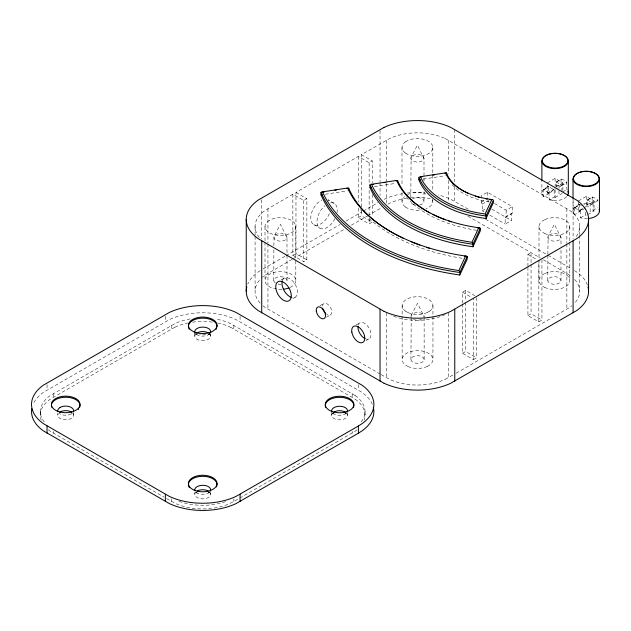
<?xml version="1.0" encoding="UTF-8"?>
<svg xmlns="http://www.w3.org/2000/svg" width="631" height="631" viewBox="0 0 631 631"><rect width="100%" height="100%" fill="white"/><g stroke="black" fill="none" stroke-linecap="round" stroke-linejoin="round"><path stroke-width="0.47" stroke-dasharray="3.15 2.37" d="M462.547 304.024L462.547 353.313L473.447 359.607L473.447 298.487M473.447 359.607L476.563 357.809L476.563 296.688M527.934 267.26L527.934 315.563L538.835 321.857L538.835 260.737M541.895 192.999L541.895 181.365M538.835 321.857L541.95 320.059L541.95 258.939M573.027 210.975L573.027 199.341M273.799 280.511L273.878 249.631M273.886 245.774L274.099 236.231L280.401 224.344L286.995 237.595L287.002 254.175M410.813 197.55L411.096 157.135L417.406 145.248L424 158.499L424 180.931M410.939 359.528L411.238 315.248L417.541 303.361L424.135 316.612M547.803 280.511L547.866 255.421M547.866 254.459L548.102 236.231L554.404 224.344L560.998 237.595L560.998 246.374M553.908 189.615L548.938 192.558L549.349 199.861L554.215 196.982L554.128 189.844L548.599 186.65L548.505 193.685L543.543 196.698L543.551 189.797M574.754 207.654L579.731 204.625L579.644 211.661L574.683 214.674L574.691 207.773M556.092 187.123L556.132 182.099L561.33 179.086A13.212 7.627 0 0 1 566.63 182.083L566.843 189.505A13.212 7.627 0 0 1 567.285 190.049M583.904 207.828L586.238 206.479L587.232 207.055L587.287 200.051L592.462 197.061A13.212 7.627 0 0 1 597.762 200.059L597.872 200.224M561.046 179.101L560.92 186.153L556.897 188.59M592.178 197.077L592.052 204.129L587.232 207.055M512.372 212.923L511.402 213.767L511.402 220.448L505.171 224.044L505.171 217.356L512.372 212.923L512.372 206.629L487.463 192.25L481.232 195.847L481.232 202.133L482.21 204.097L482.21 210.786L483.906 211.771M209.46 333.862L208.309 334.856L212.048 332.679M209.46 492.054L208.309 493.048L209.807 492.172M346.892 412.548L345.173 414.031L347.429 412.729M292.855 194.222L292.855 255.342L303.756 261.636L306.871 259.838L306.871 198.718L303.756 200.516L292.855 194.222L264.933 210.533A43.989 25.398 0 0 0 260.138 238.392M405.449 141.865L407.673 140.579A15.396 8.889 0 0 1 427.132 140.587L429.356 141.865A15.396 8.889 0 0 1 429.348 153.096L427.132 154.382A15.396 8.889 0 0 1 407.689 154.374L405.449 153.096M372.337 404.353A52.752 30.454 0 0 0 361.997 392.372L236.057 319.633A52.752 30.454 0 0 0 169.376 319.649L43.397 392.356A52.752 30.454 0 0 0 33.08 404.353M190.176 318.955A43.989 25.398 0 0 0 174.937 323.6L50.235 395.566A43.989 25.398 0 0 0 45.44 423.433M174.913 327.181L50.235 399.163A43.989 25.398 0 0 0 41.204 420.065M260.272 270.652L258.095 272.04A52.752 30.454 0 0 0 247.778 284.037M429.498 311.209L427.274 312.495M239.764 498.08L355.182 431.257A43.996 25.398 0 0 0 357.146 429.719M456.126 373.205L569.88 307.344A43.989 25.398 0 0 0 571.844 305.798M543.614 189.679L548.599 186.65M543.543 189.86L548.82 186.673M556.092 182.249L561.33 179.086M574.683 207.844L579.644 204.83M587.232 200.224L592.462 197.061M556.211 182.036L561.59 185.064L566.63 182.083M549.349 193.031L554.215 190.152M561.905 191.453L561.905 185.601L566.843 182.674M562.726 191.942L566.843 189.505M574.912 207.709A13.212 7.627 0 0 0 580.07 210.533L582.87 208.877M587.366 200.003L592.73 203.04L597.762 200.059M587.619 218.563A13.212 7.627 0 0 1 580.488 217.845L580.488 211.014L585.355 208.127M578.453 200.91L586.238 196.415L594.023 200.91L594.023 210.975L593.037 210.407L593.037 203.576L597.983 200.65M580.488 217.845L585.355 214.958L585.355 212.032M593.037 210.407L597.983 207.481M306.871 259.838L295.971 253.544L295.971 192.423L358.242 156.472L369.143 162.766L372.258 160.968L372.258 182.651M361.358 206.921L361.358 154.674L389.611 138.552A43.989 25.398 0 0 1 445.178 138.568M263.048 268.956L285.094 256.233M285.906 255.76L340.141 224.455M345.938 221.102L361.555 212.087M363.235 211.117L377.961 202.614M292.855 255.342L295.971 253.544M358.242 217.592L361.358 215.794L372.258 222.088L369.143 223.887L358.242 217.592L358.242 207.733M292.137 259.357L264.933 275.25A43.989 25.398 0 0 0 262.346 277.317M292.95 258.884L344.723 228.998M351.333 225.18L366.966 216.149M367.778 215.684L381.187 207.946M281.126 279.919L284.242 278.121M292.91 298.534L295.245 297.185M481.232 202.133L485.129 199.885M482.21 204.097L488.433 200.508L488.433 202.417M482.21 210.786L486.099 208.538M319.917 305.767L323.806 303.519M562.884 190.254L562.884 182.935L555.106 178.439L547.322 182.935L547.322 192.999L548.505 193.685M494.523 203.513L506.141 210.226L512.372 206.629M326.519 317.204L330.407 314.956M562.884 182.935L555.106 187.431L555.106 197.495L554.215 196.982M505.171 217.356L511.402 213.767M547.322 192.999L554.326 188.953M555.106 197.495L562.111 193.449M355.955 325.036L359.851 322.788M594.023 200.91L586.238 205.406L583.904 204.058M578.453 201.825L578.453 210.975L583.123 208.277M365.98 340.606L369.096 338.808M587.8 214.572L594.023 210.975M462.547 303.038L462.547 292.192L465.662 290.394L474.883 295.718M527.934 266.274L527.934 254.443L531.05 252.645L531.05 263.49M462.547 353.313L465.662 351.514L476.563 357.809M527.934 315.563L531.05 313.765L541.95 320.059M166.489 498.561L174.913 503.238A43.996 25.398 0 0 0 230.481 503.222L238.928 498.561M445.202 379.326L453.626 374.648M387.939 204.136L389.611 203.269A43.989 25.398 0 0 1 407.334 198.252M290.134 287.413L292.358 286.127A15.396 8.889 0 0 0 292.35 274.895L290.134 273.609A15.396 8.889 0 0 0 270.691 273.609L268.451 274.895A15.396 8.889 0 0 0 268.467 286.119L270.675 287.413A15.396 8.889 0 0 0 274.603 288.746M544.671 219.675L542.447 220.96A15.396 8.889 0 0 0 542.471 232.192L544.679 233.478M544.671 273.609L542.447 274.895A15.396 8.889 0 0 0 542.471 286.119L544.679 287.413M427.274 366.43L429.498 365.144A15.396 8.889 0 0 0 429.49 353.912L427.274 352.626A15.396 8.889 0 0 0 407.823 352.626L405.591 353.904A15.396 8.889 0 0 0 405.607 365.136L407.815 366.43M325.296 194.253L347.444 190.83M374.293 186.673L395.085 183.463M423.243 179.101L445.391 175.678M548.938 192.558L548.978 192.565A13.212 7.627 0 0 1 543.78 189.734M580.07 210.533L580.488 211.014M445.202 138.552L569.88 210.533A43.989 25.398 0 0 1 575.322 237.658M468.21 209.176L450.755 199.317A52.752 30.454 0 0 0 438.229 194.955M407.815 312.495L405.591 311.209M381.187 374.648L389.611 379.326A43.989 25.398 0 0 0 445.178 379.31M355.182 395.566L230.504 323.585A43.989 25.398 0 0 0 215.25 318.955M230.504 327.181L355.182 399.163M579.952 204.649L581.648 205.627M578.453 210.975L579.644 211.661M585.355 214.958L586.238 215.471M491.833 209.153L511.402 220.448M489.861 215.203L505.171 224.044M485.539 219.178L547.274 254.821M548.087 255.287L571.757 268.956M361.358 154.674L372.258 160.968M467.839 216.149L540.27 257.969M543.488 259.822L569.88 275.25A43.989 25.398 0 0 1 571.844 276.788M527.934 254.443L537.162 259.767M334.272 203.395L328.049 199.806A14.308 8.266 -60 0 1 330.297 202.464M295.971 192.423L306.871 198.718M462.547 292.192L471.775 297.516M313.733 224.589L319.964 228.185M262.969 305.806A43.989 25.398 0 0 0 264.957 307.329L380.351 374.167M331.709 412.729L333.965 414.031M48.271 429.719A43.989 25.398 0 0 0 50.267 431.241L163.989 497.118M194.624 333.413L197.109 334.856M195.444 492.085L197.101 493.048L195.957 492.054M592.73 203.04L593.037 203.576M561.59 185.064L561.905 185.601M574.541 270.652L576.718 272.04A52.752 30.454 0 0 1 587.579 285.472M405.449 207.031L407.673 208.317A15.396 8.889 0 0 0 421.8 209.934M560.998 250.27L561.006 280.511A6.602 3.81 0 0 1 551.1 283.808A6.602 3.81 0 0 1 551.1 277.206A6.602 3.81 0 0 1 561.006 280.511M424.008 191.658L424.008 201.415M424.135 317.582L424.15 359.528A6.602 3.81 0 0 1 414.244 362.825A6.602 3.81 0 0 1 414.244 356.223A6.602 3.81 0 0 1 424.15 359.528M287.002 255.153L287.01 280.511M590.135 203.158L590.135 213.223M586.238 196.415L586.238 207.236M579.739 226.576L579.739 234.424M579.739 235.402L579.739 291.293M573.09 199.79L573.09 239.188M569.809 226.576L569.809 241.287M569.809 242.265L569.809 280.511M566.859 208.601L566.859 242.919M566.859 243.905L566.859 309.269M558.995 185.183L558.995 195.247M555.106 178.439L555.106 185.759M539 226.576L539 258.939M539 259.917L539 280.511M531.05 264.476L531.05 313.765M506.141 210.226L506.141 216.52M487.463 192.25L487.463 198.536M465.662 290.394L465.662 301.239M465.662 302.225L465.662 351.514M454.77 129.505L454.77 181.712M454.77 186.634L454.77 201.415M448.538 140.287L448.538 173.628M448.538 180.49L448.538 201.084M448.538 312.866L448.538 377.583M432.953 305.593L432.953 315.397M432.953 316.383L432.953 359.528M432.811 147.48L432.811 190.625M432.811 199.451L432.811 201.415M402.136 305.593L402.136 315.397M402.136 316.383L402.136 359.528M402.002 147.48L402.002 185.727M402.002 192.589L402.002 201.415M386.267 140.295L386.267 182.454M386.267 183.432L386.267 205.004M386.267 312.866L386.267 377.583M380.043 130.491L380.043 181.712M380.043 182.698L380.043 195.5M372.258 194.482L372.258 216.173M369.143 162.766L369.143 183.463M369.143 190.365L369.143 215.013M369.143 218.957L369.143 223.887M365.041 411.609L365.041 415.206M361.358 210.864L361.358 215.794M358.392 384.65L358.392 390.037M358.242 156.472L358.242 201.817M352.169 393.634L352.169 397.23M352.169 431.391L352.169 433.182M347.492 412.595L347.492 415.285M331.646 412.595L331.646 415.285M303.756 200.516L303.756 261.636M295.805 226.576L295.805 259.917M295.805 260.895L295.805 280.511M267.946 208.601L267.946 242.919M267.946 243.905L267.946 309.269M264.996 226.576L264.996 241.287M264.996 242.265L264.996 280.511M261.723 199.79L261.723 239.188M255.074 226.576L255.074 235.402M255.074 236.38L255.074 291.293M240.072 316.336L240.072 321.731M233.849 325.328L233.849 328.925M233.849 498.798L233.849 501.495M210.636 333.413L210.636 336.11M210.636 492.503L210.636 494.302M194.782 333.413L194.782 336.11M194.782 492.503L194.782 494.302M171.577 325.328L171.577 328.925M171.577 498.798L171.577 501.495M165.346 316.336L165.346 321.731M73.638 412.508L73.638 415.206M57.784 413.408L57.784 415.206M53.256 393.634L53.256 397.23M53.256 431.391L53.256 433.189M47.025 384.65L47.025 390.045M40.376 411.617L40.376 415.206M209.571 333.657A14.308 8.266 0 0 1 208.656 333.917M205.753 334.477A14.308 8.266 0 0 1 199.664 334.477M174.937 327.197A43.989 25.398 0 0 1 187.738 323.009M192.636 322.173A43.989 25.398 0 0 1 212.781 322.165M217.679 323.009A43.989 25.398 0 0 1 230.481 327.197M355.158 395.582A43.996 25.398 0 0 1 359.978 423.433M355.158 399.171A43.996 25.398 0 0 1 364.221 420.065M225.448 501.669A43.996 25.398 0 0 1 178.494 501.132M346.096 413.313A7.927 4.52 -0.6 0 1 332.963 413.344M346.593 413.163A7.927 4.575 0 0 1 339.573 419.86A7.927 4.575 0 0 1 332.553 413.163M209.445 492.141A7.927 4.52 -0.6 0 1 195.894 492.164M209.721 492.18A7.927 4.575 0 0 1 202.709 498.876A7.927 4.575 0 0 1 195.697 492.18M71.248 413.912A7.927 4.52 -0.6 0 1 59.219 413.352M72.242 413.368A7.927 4.622 0.5 0 1 71.374 413.983M73.046 413.486A7.927 4.575 0 0 1 65.711 419.781A7.927 4.575 0 0 1 58.367 413.486M209.737 333.657A7.927 4.52 -0.6 0 1 196.454 334.438M209.334 333.594A7.927 4.575 0 0 1 208.12 339.454A7.927 4.575 0 0 1 197.905 339.746A7.927 4.575 0 0 1 195.689 333.98M330.652 202.803A14.308 8.266 -60 0 1 337.009 212.568M334.974 218.618A14.308 8.266 -60 0 1 318.497 226.892A14.308 8.266 -60 0 1 324.965 205.619M462.034 258.26A160.455 92.639 0 0 1 367.092 216.607M361.776 211.077A160.455 92.639 0 0 1 360.561 209.666M476.697 230.268A109.715 63.345 0 0 1 410.213 201.297M408.312 199.372A109.715 63.345 0 0 1 406.538 197.416M489.285 201.959A59.275 34.224 0 0 1 451.315 183.731M384.074 199.333A52.752 30.454 0 0 1 402.365 193.749M407.318 193.047A52.752 30.454 0 0 1 424.986 192.802M260.138 303.109A43.989 25.398 0 0 1 260.138 279.478M445.178 314.593A43.989 25.398 0 0 1 391.378 315.374M574.675 279.478A43.989 25.398 0 0 1 574.675 303.109M410.663 197.882A43.989 25.398 0 0 1 432.377 199.096M544.687 287.405A15.396 8.889 0 0 0 564.13 287.405L566.362 286.127A15.396 8.889 0 0 0 566.346 274.895L564.13 273.609A15.396 8.889 0 0 0 544.687 273.617M544.687 233.47A15.396 8.889 0 0 0 564.13 233.478L566.362 232.192A15.396 8.889 0 0 0 566.346 220.968L564.13 219.675A15.396 8.889 0 0 0 544.687 219.683M427.266 366.422A15.396 8.889 0 0 1 407.823 366.422M429.49 311.209A15.396 8.889 0 0 0 429.49 299.985L427.274 298.692A15.396 8.889 0 0 0 407.823 298.7L405.591 299.977A15.396 8.889 0 0 0 405.607 311.209M427.266 312.487A15.396 8.889 0 0 1 407.823 312.487M432.519 199.711A15.396 8.889 0 0 1 429.348 207.023L427.132 208.317A15.396 8.889 0 0 1 425.886 208.829M405.473 207.023A15.396 8.889 0 0 1 404.558 196.517M407.689 194.522A15.396 8.889 0 0 1 425.886 193.993M405.473 153.096A15.396 8.889 0 0 1 405.473 141.872M281.883 289.361A15.396 8.889 0 0 1 277.459 289.235M275.337 282.948A6.602 3.81 0 0 1 275.581 277.9A6.602 3.81 0 0 1 284.297 277.427A6.602 3.81 0 0 1 286.182 282.357M281.087 284.305A6.602 3.81 0 0 1 277.782 284.005M412.335 198.97A6.602 3.81 0 0 1 422.888 199.286A6.602 3.81 0 0 1 419.41 205.043M414.196 204.744A6.602 3.81 0 0 1 410.836 201.021M411.089 317.188A6.602 3.81 0 0 1 417.541 312.566A6.602 3.81 0 0 1 424 317.188M421.5 319.436A6.602 3.81 0 0 1 413.589 319.436M329.358 213.704A14.308 8.266 -60 0 1 316.801 225.243A14.308 8.266 -60 0 1 311.091 214.926A14.308 8.266 -60 0 1 321.802 200.035M282.507 280.164A11.011 6.357 60 0 1 295.245 284.478A11.011 6.357 60 0 1 292.61 297.666M322.457 306.067A6.602 3.81 60 0 1 327.528 304.11A6.602 3.81 60 0 1 331.756 312.408A6.602 3.81 60 0 1 326.692 314.364M358.187 325.091A9.244 5.34 60 0 1 369.096 328.128A9.244 5.34 60 0 1 366.272 339.092M566.756 196.588A13.212 7.627 0 0 1 549.349 199.861M543.543 196.698A13.212 7.627 0 0 1 549.735 186.035M555.895 185.388A13.212 7.627 0 0 1 560.92 186.153M574.683 214.674A13.212 7.627 0 0 1 579.968 204.263M583.849 203.474A13.212 7.627 0 0 1 592.052 204.129M269.508 220.29L268.451 220.96A15.396 8.889 0 0 0 268.467 232.184L270.675 233.478A15.396 8.889 0 0 0 290.126 233.47L292.358 232.192A15.396 8.889 0 0 0 292.35 220.968L290.134 219.675A15.396 8.889 0 0 0 270.691 219.683L269.508 220.29M277.104 240.663A6.602 3.81 0 0 0 287.01 237.366A6.602 3.81 0 0 0 277.104 234.062A6.602 3.81 0 0 0 277.104 240.663M413.699 161.426A6.602 3.81 0 0 0 423.993 158.539A6.602 3.81 0 0 0 414.52 154.84A6.602 3.81 0 0 0 413.699 161.426M551.1 240.663A6.602 3.81 0 0 0 561.006 237.366A6.602 3.81 0 0 0 551.1 234.062A6.602 3.81 0 0 0 551.1 240.663"/><path stroke-width="0.95" d="M541.895 180.395L541.895 161M573.027 198.371L573.027 178.975M467.224 256.557L467.224 259.073L459.81 275.045L459.81 272.529L467.224 256.557A160.455 92.639 0 0 1 464.629 256.147M369.979 187.344A138.268 79.829 0 0 0 472.942 246.745L472.935 244.236L480.349 228.264A109.715 63.345 0 0 1 477.604 227.886M486.051 215.976L493.466 200.003L493.466 202.519L486.051 218.492A87.78 50.677 0 0 1 418.897 179.78L418.921 177.256A87.78 50.677 0 0 0 486.051 215.991L486.051 218.492M472.935 246.753L480.349 230.78L480.349 228.264M384.074 311.351A52.752 30.454 0 0 0 450.739 311.351L576.718 238.644A52.752 30.454 0 0 0 576.687 200.145L450.755 127.415A52.752 30.454 0 0 0 384.074 127.423M358.392 425.996L362.02 423.677A52.752 30.454 0 0 0 361.997 385.178L236.057 312.448A52.752 30.454 0 0 0 169.376 312.455L43.397 385.17A52.752 30.454 0 0 0 43.421 423.669L169.36 496.4A52.752 30.454 0 0 0 236.041 496.384L358.392 425.996L358.392 433.182L236.057 503.585A52.752 30.454 0 0 1 169.376 503.577L43.397 430.87A52.752 30.454 0 0 1 31.802 408.691M358.392 433.182L362.02 430.87A52.752 30.454 0 0 0 373.307 407.232M384.074 383.262A52.752 30.454 0 0 0 450.739 383.262L576.718 310.547A52.752 30.454 0 0 0 588.005 286.916M384.05 127.415L258.095 200.13A52.752 30.454 0 0 0 258.118 238.628L384.05 311.367M322.567 191.871L347.673 187.991A161.552 93.27 0 0 0 390.305 231.403A161.544 93.27 0 0 0 465.591 256.052L458.871 270.525A187.439 108.216 0 0 1 371.943 242.012A187.439 108.216 0 0 1 322.528 191.879M371.556 184.291L396.662 180.411A110.898 64.023 0 0 0 478.724 227.744L471.996 242.241A136.761 78.954 0 0 1 407.729 221.347A136.769 78.962 0 0 1 371.541 184.299M322.701 192.139L324.429 191.871M334.809 190.27L336.536 190.002M346.908 188.393L348.635 188.133L348.635 189.805M371.698 184.56L373.426 184.291M383.806 182.69L385.533 182.422M395.913 180.813L397.64 180.545A109.715 63.345 0 0 0 429.916 212.892M420.648 176.988L422.376 176.719M432.748 175.118L434.483 174.85M444.855 173.249L446.582 172.981L446.582 174.653M320.974 192.408L320.974 194.924L322.165 194.742M371.154 187.162L369.971 187.344L369.971 184.828M418.921 179.772L420.112 179.59M246.8 286.916A52.752 30.454 0 0 0 258.118 310.539L384.05 383.269M599.45 178.975A13.212 7.627 0 0 1 579.637 185.585A13.212 7.627 0 0 1 579.637 172.373A13.212 7.627 0 0 1 599.45 178.975L599.45 210.975M588.565 219.391L588.565 291.293M573.09 240.963L573.09 312.866M568.31 161A13.212 7.627 0 0 1 548.497 167.609A13.212 7.627 0 0 1 548.497 154.398A13.212 7.627 0 0 1 568.31 161L568.31 192.999M454.77 309.269L454.77 381.179M380.043 309.269L380.043 381.179M261.723 240.963L261.723 312.866M246.248 219.391L246.248 291.293M240.072 494.302L240.072 501.495M165.346 494.302L165.346 501.495M47.025 425.996L47.025 433.182M51.726 407.255A14.308 8.266 0 0 1 65.711 397.238A14.308 8.266 0 0 1 79.695 407.255M78.725 408.935A14.308 8.266 0 0 1 78.268 409.464M216.441 328.735A14.308 8.266 0 0 1 216.117 329.295M189.3 329.295A14.308 8.266 0 0 1 200.674 318.229A14.308 8.266 0 0 1 216.985 326.992M325.588 407.334A14.308 8.266 0 0 1 339.573 397.317A14.308 8.266 0 0 1 353.549 407.334M189.3 487.487A14.308 8.266 0 0 1 202.196 476.342A14.308 8.266 0 0 1 216.441 486.927M331.78 411.688A7.927 4.52 -0.6 0 1 339.659 406.269A7.927 4.52 -0.6 0 1 347.318 411.68M333.413 412.398A7.935 4.583 0 0 1 345.725 412.398M194.884 490.595A7.927 4.52 -0.6 0 1 203.387 485.302A7.927 4.52 -0.6 0 1 210.194 491.233M197.101 491.068A7.935 4.583 0 0 1 208.317 491.068M60.048 407.445A7.927 4.622 0.5 0 1 69.449 406.656A7.927 4.622 0.5 0 1 73.464 411.72M57.957 411.72A7.927 4.52 -0.6 0 1 60.166 407.516M59.559 412.319A7.935 4.583 0 0 1 71.863 412.319M195.05 332.837A7.927 4.52 -0.6 0 1 202.803 327.095A7.927 4.52 -0.6 0 1 210.312 332.829M196.556 333.223A7.935 4.583 0 0 1 208.317 332.876M429.364 248.235A160.455 92.639 0 0 1 426.958 247.486M419.836 245.065A160.455 92.639 0 0 1 411.073 241.681M403.059 238.132A160.455 92.639 0 0 1 348.691 188.125M459.825 274.998A189.024 109.131 0 0 1 321.053 194.916M459.825 272.482A189.024 109.131 0 0 1 321.053 192.4M451.22 221.836A109.715 63.345 0 0 1 448.712 221M445.423 219.833A109.715 63.345 0 0 1 432.882 214.43M472.942 244.229A138.268 79.829 0 0 1 369.979 184.828M491.368 199.751A59.275 34.224 0 0 1 489.971 199.554M487.219 199.096A59.275 34.224 0 0 1 485.846 198.844M479.15 197.274A59.275 34.224 0 0 1 475.277 196.099M467.926 193.228A59.275 34.224 0 0 1 446.582 172.981M288.88 287.933A15.396 8.889 0 0 1 283.351 289.235M465.631 256.162A1.775 1.246 -45.9 0 1 466.38 255.926M321.794 191.777A1.735 1.215 45.3 0 1 322.536 191.998M459.108 270.865A1.735 0.718 71.1 0 1 459.739 271.961M478.755 227.886A1.783 1.246 -45.5 0 1 479.521 227.649M370.815 184.197A1.727 1.207 46 0 1 371.525 184.418M472.233 242.588A1.727 0.71 70.8 0 1 472.848 243.669M419.804 176.625A1.712 1.199 46.5 0 1 420.459 176.838M491.864 199.656A1.814 1.246 -45.8 0 1 492.645 199.412M485.357 214.343A1.712 0.71 70.4 0 1 485.933 215.329M291.159 297.311A11.011 6.357 60 0 1 282.262 280.858M325.825 313.678A6.602 3.81 60 0 1 322.615 308.133M365.057 338.658A9.244 5.34 60 0 1 357.958 326.361M567.939 191.209A13.212 7.627 0 0 1 567.584 195.492M599.079 209.184A13.212 7.627 0 0 1 588.66 218.476M491.825 199.514L485.105 213.996A86.344 49.849 0 0 1 420.483 176.719L445.573 172.847A60.513 34.934 0 0 0 461.908 190.065A60.513 34.934 0 0 0 491.825 199.514M57.311 411.112A14.308 8.266 0 0 0 79.94 405.276A14.308 8.266 0 0 0 59.874 396.875A14.308 8.266 0 0 0 57.311 411.112M195.555 332.482A14.308 8.266 0 0 0 217.017 325.328A14.308 8.266 0 0 0 195.555 318.174A14.308 8.266 0 0 0 195.555 332.482M332.411 411.657A14.308 8.266 0 0 0 353.881 404.503A14.308 8.266 0 0 0 332.411 397.349A14.308 8.266 0 0 0 332.411 411.657M194.309 490.208A14.308 8.266 0 0 0 216.946 484.371A14.308 8.266 0 0 0 196.872 475.971A14.308 8.266 0 0 0 194.309 490.208M351.822 332.111A9.244 5.34 60 0 0 362.525 342.57A9.244 5.34 60 0 0 360.388 328.491A9.244 5.34 60 0 0 351.822 332.111M316.297 311.209A6.602 3.81 60 0 0 323.94 318.679A6.602 3.81 60 0 0 322.409 308.622A6.602 3.81 60 0 0 316.297 311.209M275.873 288.541A11.011 6.357 60 0 0 288.612 300.987A11.011 6.357 60 0 0 286.064 284.226A11.011 6.357 60 0 0 275.873 288.541M548.718 167.026A12.77 7.375 0 0 0 567.876 160.645A12.77 7.375 0 0 0 548.718 154.256A12.77 7.375 0 0 0 548.718 167.026M579.857 185.001A12.77 7.375 0 0 0 599.008 178.62A12.77 7.375 0 0 0 579.857 172.231A12.77 7.375 0 0 0 579.857 185.001"/></g></svg>
